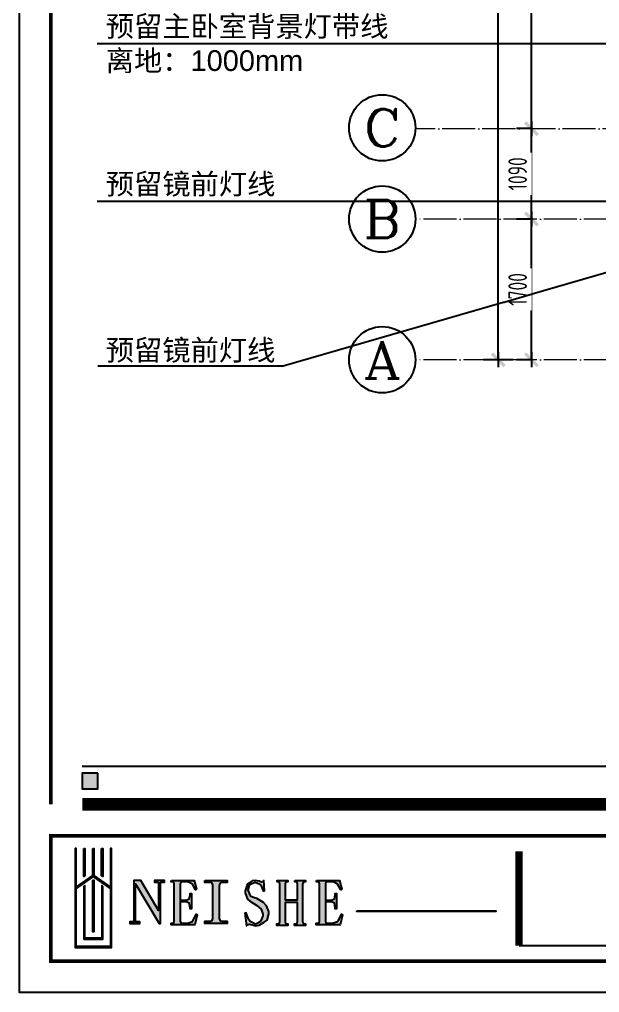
# Model space of a CAD drawing. Header units: inches. Extents: x -50945 to 250244, y -404780 to 18493.
# Drawn here: x 91323 to 98320, y -404780 to -393041 of the extents above; entities that cross this region are included whole.
import ezdxf
from ezdxf.enums import TextEntityAlignment as Align

# ---------------------------------------------------------------- set-up
doc = ezdxf.new("R2010")
doc.units = ezdxf.units.IN
doc.header["$MEASUREMENT"] = 0
doc.linetypes.add('DOTE', pattern=[2.42, 2, -0.2, 0.02, -0.2])
for name, color, linetype in [('15开关布置图-YJ', 2, 'Continuous'), ('AXIS', 1, 'Continuous'), ('AXIS_TEXT', 7, 'Continuous'), ('A图框', 7, 'Continuous'), ('D-ARCHI', 250, 'Continuous'), ('外标注', 50, 'Continuous')]:
    doc.layers.add(name, color=color, linetype=linetype)
doc.layers.add('天棚材质标注', color=2, linetype='Continuous', lineweight=5)
doc.styles.add('_TCH_AXIS', font='COMPLEX', dxfattribs={"bigfont": 'GBCBIG'})
doc.styles.add('COMPLEX', font='COMPLEX')
doc.styles.add('HBA-DIMT', font='ARCHS.SHX', dxfattribs={"width": 0.8})
doc.styles.get("Standard").update_dxf_attribs({"font": 'Arial.ttf'})
doc.dimstyles.new('HBA_40', dxfattribs={"dimscale": 50, "dimtxt": 2.5, "dimasz": 0.1, "dimexe": 2, "dimexo": 2.5, "dimgap": 0.6, "dimtad": 1, "dimdec": 0, "dimrnd": 5, "dimzin": 0, "dimtxsty": 'HBA-DIMT', "dimblk": 'HBA_DIMENSION_TICK', "dimblk1": 'HBA_DIMENSION_TICK', "dimblk2": 'HBA_DIMENSION_TICK', "dimcen": 0.125, "dimclrd": 44, "dimclre": 44, "dimclrt": 2, "dimadec": 0, "dimazin": 0, "dimtfac": 1, "dimtdec": 0, "dimtix": 1, "dimtmove": 1, "dimatfit": 3, "dimldrblk": 'HBA_Leader_Dot', "dimfxl": 0, "dimtvp": 1, "dimtfill": 1, "dimtolj": 1, "dimtzin": 0, "dimarcsym": 0})

# ---------------------------------------------------------------- blocks, each defined once
blk = doc.blocks.new('HBA_DIMENSION_TICK')
at = {"color": 0, "linetype": 'ByBlock'}
for p, q in [((-10, 0), (0, 0)), ((0, 0), (10, 0))]:
    blk.add_line(p, q, dxfattribs=at)
at = {"color": 50, "linetype": 'ByBlock'}
blk.add_solid([(-10, -7), (-7, -10), (7, 10), (10, 7)], dxfattribs=at)
blk = doc.blocks.new('*D916')
at = {"layer": 'Defpoints', "color": 0, "transparency": 16777216}
for p in [(97499, -395448), (97700, -395448), (97700, -397146)]:
    blk.add_point(p, dxfattribs=at)
at = {"layer": '外标注', "color": 44, "lineweight": -2, "transparency": 16777216}
for p, q in [((97499, -395448), (97319, -395448)), ((97499, -397137), (97499, -395457)), ((97499, -397146), (97319, -397146))]:
    blk.add_line(p, q, dxfattribs=at)
at = {"layer": '外标注', "color": 44, "lineweight": -2, "transparency": 16777216, "xscale": 9, "yscale": 9, "zscale": 9}
for p, rotation in [((97499, -395448), 90), ((97499, -397146), 270)]:
    blk.add_blockref('HBA_DIMENSION_TICK', p, dxfattribs=dict(at, rotation=rotation))
at = {"layer": '外标注', "color": 2, "transparency": 16777216, "insert": (97332, -396297), "char_height": 225, "attachment_point": 5, "rotation": 90, "style": 'HBA-DIMT', "bg_fill": 3, "box_fill_scale": 1.25, "bg_fill_color": 256, "bg_fill_true_color": 13158600, "bg_fill_transparency": 0}
blk.add_mtext('\\A1;1700', dxfattribs=at)
blk = doc.blocks.new('HBA_Leader_Dot')
at = {"color": 0, "linetype": 'ByBlock'}
blk.add_line((-5, 0), (-10, 0), dxfattribs=at)
at = {"color": 0, "linetype": 'ByBlock', "const_width": 5}
blk.add_lwpolyline([(-2.5, 0, 1), (2.5, 0, 1)], format="xyb", close=True, dxfattribs=at)
blk = doc.blocks.new('*D917')
at = {"layer": 'Defpoints', "color": 0, "transparency": 16777216}
for p in [(97499, -394358), (97700, -394358), (97700, -395448)]:
    blk.add_point(p, dxfattribs=at)
at = {"layer": '外标注', "color": 44, "lineweight": -2, "transparency": 16777216}
for p, q in [((97499, -394358), (97319, -394358)), ((97499, -395439), (97499, -394367)), ((97499, -395448), (97319, -395448))]:
    blk.add_line(p, q, dxfattribs=at)
at = {"layer": '外标注', "color": 44, "lineweight": -2, "transparency": 16777216, "xscale": 9, "yscale": 9, "zscale": 9}
for p, rotation in [((97499, -394358), 90), ((97499, -395448), 270)]:
    blk.add_blockref('HBA_DIMENSION_TICK', p, dxfattribs=dict(at, rotation=rotation))
at = {"layer": '外标注', "color": 2, "transparency": 16777216, "insert": (97332, -394903), "char_height": 225, "attachment_point": 5, "rotation": 90, "style": 'HBA-DIMT', "bg_fill": 3, "box_fill_scale": 1.25, "bg_fill_color": 256, "bg_fill_true_color": 13158600, "bg_fill_transparency": 0}
blk.add_mtext('\\A1;1090', dxfattribs=at)
blk = doc.blocks.new('*D918')
at = {"layer": 'Defpoints', "color": 0, "transparency": 16777216}
for p in [(97499, -389348), (97700, -389348), (97700, -394358)]:
    blk.add_point(p, dxfattribs=at)
at = {"layer": '外标注', "color": 44, "lineweight": -2, "transparency": 16777216}
for p, q in [((97499, -389348), (97319, -389348)), ((97499, -394349), (97499, -389357)), ((97499, -394358), (97319, -394358))]:
    blk.add_line(p, q, dxfattribs=at)
at = {"layer": '外标注', "color": 44, "lineweight": -2, "transparency": 16777216, "xscale": 9, "yscale": 9, "zscale": 9}
for p, rotation in [((97499, -389348), 90), ((97499, -394358), 270)]:
    blk.add_blockref('HBA_DIMENSION_TICK', p, dxfattribs=dict(at, rotation=rotation))
at = {"layer": '外标注', "color": 2, "transparency": 16777216, "insert": (97332, -391853), "char_height": 225, "attachment_point": 5, "rotation": 90, "style": 'HBA-DIMT', "bg_fill": 3, "box_fill_scale": 1.25, "bg_fill_color": 256, "bg_fill_true_color": 13158600, "bg_fill_transparency": 0}
blk.add_mtext('\\A1;5010', dxfattribs=at)
blk = doc.blocks.new('*D920')
at = {"layer": 'Defpoints', "color": 0, "transparency": 16777216}
for p in [(97099, -387838), (97499, -387838), (97499, -397146)]:
    blk.add_point(p, dxfattribs=at)
at = {"layer": '外标注', "color": 44, "lineweight": -2, "transparency": 16777216}
for p, q in [((97274, -387838), (96919, -387838)), ((97099, -397137), (97099, -387847)), ((97274, -397146), (96919, -397146))]:
    blk.add_line(p, q, dxfattribs=at)
at = {"layer": '外标注', "color": 44, "lineweight": -2, "transparency": 16777216, "xscale": 9, "yscale": 9, "zscale": 9}
for p, rotation in [((97099, -387838), 90), ((97099, -397146), 270)]:
    blk.add_blockref('HBA_DIMENSION_TICK', p, dxfattribs=dict(at, rotation=rotation))
at = {"layer": '外标注', "color": 2, "transparency": 16777216, "insert": (96932, -392492), "char_height": 225, "attachment_point": 5, "rotation": 90, "style": 'HBA-DIMT', "bg_fill": 3, "box_fill_scale": 1.25, "bg_fill_color": 256, "bg_fill_true_color": 13158600, "bg_fill_transparency": 0}
blk.add_mtext('\\A1;9310', dxfattribs=at)
blk = doc.blocks.new('_AXISO')
blk.add_circle((0, 0), 0.5)
at = {"layer": 'AXIS_TEXT', "style": 'COMPLEX', "width": 1.041667}
blk.add_attdef('A', text='', height=0.56, dxfattribs=at).set_placement((-0.25, -0.28), (0.25, -0.28), align=Align.FIT)
blk = doc.blocks.new('gegwe')
h = blk.add_hatch(color=9)
h.paths.add_polyline_path([(189652, -49616), (189652, -49028), (189629, -49028), (189629, -49617), (189269, -49867), (189269, -49028), (189267, -49028), (189246, -49028), (189246, -51182), (190039, -51182), (190039, -49027), (190014, -49027), (190014, -49865), (190014, -49868)])
h.paths.add_polyline_path([(190014, -49898), (190014, -51161), (189269, -51161), (189269, -49898), (189642, -49636)], flags=16)
h.paths.add_polyline_path([(189641, -49706), (189653, -49716), (189653, -50844), (189629, -50844), (189629, -49716)], flags=0)
h.paths.add_polyline_path([(189825, -49834), (189847, -49852), (189847, -51000), (189439, -51000), (189439, -49849), (189461, -49834), (189461, -50979), (189825, -50979)], flags=0)
h.paths.add_polyline_path([(189439, -49636), (189459, -49620), (189459, -49028), (189439, -49028)], flags=17)
h.paths.add_polyline_path([(189822, -49620), (189847, -49637), (189847, -49027), (189822, -49027)])
at = {"color": 9}
for points in [[(189267, -49028), (189246, -49028), (189246, -51182), (190039, -51182), (190039, -49027), (190014, -49027), (190014, -49865), (190014, -49868)], [(189269, -49867), (189269, -49028), (189267, -49028)], [(189269, -49867), (189629, -49617), (189629, -49028)], [(189439, -49028), (189459, -49028), (189459, -49620), (189439, -49636), (189439, -49028)], [(189629, -49028), (189650, -49028), (189652, -49028), (189652, -49616), (190014, -49868)], [(190014, -49898), (189642, -49636), (189269, -49898)], [(189439, -49849), (189439, -51000), (189847, -51000), (189847, -49852), (189825, -49834), (189825, -50979), (189461, -50979), (189461, -49834), (189461, -49834), (189439, -49849)], [(189641, -49706), (189653, -49716), (189653, -50844), (189629, -50844), (189629, -49716), (189641, -49706)], [(190014, -49898), (190014, -51161), (189269, -51161), (189269, -49898)]]:
    blk.add_lwpolyline(points, dxfattribs=at)
blk.add_lwpolyline([(189822, -49027), (189842, -49027), (189847, -49027), (189847, -49637), (189822, -49620), (189822, -49027)], close=True, dxfattribs=at)
blk = doc.blocks.new('gegeg')
at = {"layer": 'A图框'}
h = blk.add_hatch(color=256, dxfattribs=at)
h.dxf.hatch_style = 1
h.paths.add_polyline_path([(133887, -57733), (134062, -57733), (134062, -57558), (133887, -57558)])
for points in [[(134739, -58777), (134739, -59093), (134540, -58756), (134463, -58756), (134463, -59217), (134420, -59217), (134420, -59237), (134529, -59237), (134529, -59217), (134483, -59217), (134483, -58794), (134745, -59237), (134761, -59237), (134761, -58777), (134804, -58777), (134804, -58756), (134693, -58756), (134693, -58777)], [(134914, -59212), (134909, -59229), (134893, -59235), (134879, -59235), (134879, -59253), (135145, -59253), (135170, -59139), (135158, -59133), (135153, -59151), (135121, -59209), (135116, -59214), (135061, -59235), (135000, -59235), (134986, -59229), (134980, -59212), (134980, -58994), (135047, -58994), (135082, -59011), (135091, -59061), (135091, -59073), (135105, -59073), (135105, -58901), (135091, -58901), (135091, -58919), (135082, -58962), (135047, -58977), (134980, -58977), (134980, -58796), (134986, -58779), (135000, -58774), (135065, -58773), (135114, -58794), (135151, -58861), (135163, -58855), (135137, -58756), (134881, -58756), (134881, -58773), (134893, -58773), (134909, -58779), (134914, -58797)], [(135417, -58811), (135426, -58787), (135445, -58779), (135506, -58779), (135506, -58756), (135256, -58756), (135256, -58779), (135317, -58779), (135338, -58787), (135344, -58810), (135344, -59182), (135339, -59205), (135316, -59213), (135256, -59213), (135256, -59237), (135506, -59237), (135506, -59213), (135446, -59213), (135427, -59206), (135417, -59182)], [(135837, -59038), (135882, -59078), (135903, -59132), (135902, -59152), (135881, -59208), (135872, -59220), (135825, -59243), (135813, -59242), (135761, -59214), (135741, -59189), (135716, -59118), (135702, -59123), (135721, -59263), (135737, -59248), (135751, -59243), (135823, -59263), (135863, -59257), (135916, -59223), (135949, -59199), (135968, -59131), (135971, -59105), (135945, -59040), (135909, -59002), (135837, -58960), (135798, -58947), (135768, -58935), (135738, -58864), (135753, -58809), (135762, -58797), (135809, -58778), (135816, -58777), (135869, -58797), (135880, -58811), (135910, -58880), (135922, -58873), (135912, -58756), (135903, -58771), (135889, -58777), (135860, -58765), (135816, -58756), (135782, -58762), (135736, -58794), (135724, -58813), (135707, -58877), (135707, -58896), (135730, -58964), (135755, -58986)], [(136289, -59003), (136289, -59216), (136284, -59234), (136268, -59240), (136256, -59240), (136256, -59258), (136379, -59258), (136379, -59240), (136367, -59240), (136353, -59234), (136346, -59218), (136346, -58797), (136353, -58780), (136367, -58774), (136377, -58774), (136377, -58756), (136258, -58756), (136258, -58774), (136268, -58774), (136284, -58780), (136289, -58797), (136289, -58975), (136150, -58975), (136150, -58797), (136157, -58780), (136172, -58774), (136180, -58774), (136180, -58756), (136062, -58756), (136062, -58774), (136072, -58774), (136088, -58780), (136093, -58797), (136093, -59216), (136088, -59234), (136072, -59240), (136060, -59240), (136060, -59258), (136183, -59258), (136183, -59240), (136171, -59240), (136157, -59235), (136150, -59217), (136150, -59003)], [(136534, -59212), (136530, -59229), (136514, -59235), (136499, -59235), (136499, -59253), (136765, -59253), (136791, -59139), (136779, -59133), (136774, -59151), (136742, -59209), (136736, -59214), (136681, -59235), (136621, -59235), (136607, -59229), (136600, -59212), (136600, -58994), (136667, -58994), (136702, -59011), (136711, -59061), (136711, -59073), (136725, -59073), (136725, -58901), (136711, -58901), (136711, -58919), (136702, -58962), (136668, -58977), (136600, -58977), (136600, -58796), (136606, -58779), (136620, -58774), (136686, -58773), (136734, -58794), (136771, -58861), (136783, -58855), (136758, -58756), (136502, -58756), (136502, -58773), (136513, -58773), (136530, -58779), (136534, -58797)], [(138503, -59104), (138503, -59096), (136951, -59096), (136951, -59104)]]:
    blk.add_hatch(color=256, dxfattribs=at).paths.add_polyline_path(points)
for p, q in [((133887, -57482), (161887, -57482)), ((138761, -59483), (146834, -59483))]:
    blk.add_line(p, q, dxfattribs=at)
for points in [[(162587, -39218), (162587, -60008), (133187, -60008), (133187, -39218)], [(134062, -57558), (133887, -57558), (133887, -57733), (134062, -57733)], [(134739, -58777), (134739, -59093), (134540, -58756), (134463, -58756), (134463, -59217), (134420, -59217), (134420, -59237), (134529, -59237), (134529, -59217), (134483, -59217), (134483, -58794), (134745, -59237), (134761, -59237), (134761, -58777), (134804, -58777), (134804, -58756), (134693, -58756), (134693, -58777), (134739, -58777)], [(135256, -58756), (135506, -58756), (135506, -58779), (135445, -58779), (135426, -58787), (135417, -58811), (135417, -59182), (135427, -59206), (135446, -59213), (135506, -59213), (135506, -59237), (135256, -59237), (135256, -59213), (135316, -59213), (135339, -59205), (135344, -59182), (135344, -58810), (135338, -58787), (135317, -58779), (135256, -58779), (135256, -58756)], [(136951, -59096), (138503, -59096), (138503, -59104), (136951, -59104)]]:
    blk.add_lwpolyline(points, close=True, dxfattribs=at)
for points, const_width in [([(133537, -57908), (133537, -42755)], 42), ([(161887, -57908), (133887, -57908)], 140), ([(138761, -58433), (138761, -59483)], 84)]:
    blk.add_lwpolyline(points, dxfattribs=dict(at, const_width=const_width))
at = {"layer": 'A图框', "const_width": 42}
blk.add_lwpolyline([(133537, -58258), (162237, -58258), (162237, -59658), (133537, -59658)], close=True, dxfattribs=at)
at = {"layer": 'A图框'}
for points in [[(134882, -58756), (135137, -58756), (135163, -58855), (135151, -58861), (135116, -58798), (135112, -58793), (135065, -58773), (135000, -58774), (134986, -58779), (134980, -58796), (134980, -58977), (135047, -58977), (135082, -58962), (135091, -58919), (135091, -58901), (135105, -58901), (135105, -59073), (135091, -59073), (135091, -59061), (135082, -59011), (135047, -58994), (134980, -58994), (134980, -59212), (134986, -59229), (135000, -59235), (135061, -59235), (135116, -59214), (135121, -59209), (135153, -59151), (135158, -59133), (135170, -59139), (135145, -59253), (134879, -59253), (134879, -59235), (134893, -59235), (134909, -59229), (134914, -59212), (134914, -58797), (134909, -58779), (134893, -58773), (134881, -58773), (134881, -58756)], [(135910, -58880), (135922, -58873), (135912, -58756), (135903, -58771), (135889, -58777), (135860, -58765), (135816, -58756), (135782, -58762), (135736, -58794), (135724, -58813), (135707, -58877), (135707, -58896), (135730, -58964), (135755, -58986), (135837, -59038), (135882, -59078), (135903, -59132), (135902, -59152), (135881, -59208), (135872, -59220), (135825, -59243), (135813, -59242), (135761, -59214), (135741, -59189), (135716, -59118), (135702, -59123), (135721, -59263), (135737, -59248), (135751, -59243), (135823, -59263), (135863, -59257), (135916, -59223), (135949, -59199), (135968, -59131), (135971, -59105), (135945, -59040), (135909, -59002), (135837, -58960), (135798, -58947), (135768, -58935), (135738, -58864), (135753, -58809), (135762, -58797), (135809, -58778), (135816, -58777), (135869, -58797), (135880, -58811), (135910, -58880)], [(136258, -58756), (136377, -58756), (136377, -58774), (136367, -58774), (136353, -58780), (136346, -58797), (136346, -59218), (136353, -59234), (136367, -59240), (136379, -59240), (136379, -59258), (136256, -59258), (136256, -59240), (136268, -59240), (136284, -59234), (136289, -59216), (136289, -59003), (136150, -59003), (136150, -59217), (136157, -59235), (136171, -59240), (136183, -59240), (136183, -59258), (136060, -59258), (136060, -59240), (136072, -59240), (136088, -59234), (136093, -59216), (136093, -58797), (136088, -58780), (136072, -58774), (136062, -58774), (136062, -58756), (136180, -58756), (136180, -58774), (136172, -58774), (136157, -58780), (136150, -58797), (136150, -58975), (136289, -58975), (136289, -58797), (136284, -58780), (136268, -58774), (136258, -58774), (136258, -58756)], [(136502, -58756), (136758, -58756), (136783, -58855), (136771, -58861), (136736, -58798), (136732, -58793), (136686, -58773), (136620, -58774), (136606, -58779), (136600, -58796), (136600, -58977), (136668, -58977), (136702, -58962), (136711, -58919), (136711, -58901), (136725, -58901), (136725, -59073), (136711, -59073), (136711, -59061), (136702, -59011), (136667, -58994), (136600, -58994), (136600, -59212), (136607, -59229), (136621, -59235), (136681, -59235), (136736, -59214), (136742, -59209), (136774, -59151), (136779, -59133), (136791, -59139), (136765, -59253), (136499, -59253), (136499, -59235), (136514, -59235), (136530, -59229), (136534, -59212), (136534, -58797), (136530, -58779), (136513, -58773), (136502, -58773), (136502, -58756)]]:
    blk.add_lwpolyline(points, dxfattribs=at)
at = {"layer": '15开关布置图-YJ', "color": 2, "xscale": 0.5119999999988067, "yscale": 0.5119999999988067, "zscale": 0.5119999999988067}
blk.add_blockref('gegwe', (36914, -33299), dxfattribs=at)

msp = doc.modelspace()

# ---------------------------------------------------------------- block references
at = {"layer": 'AXIS'}
ref = msp.add_blockref('_AXISO', (95698.67, -394347.84), dxfattribs=dict(at, xscale=800, yscale=800, zscale=800))
ref.add_attrib('A', 'C', dxfattribs={"layer": 'AXIS_TEXT', "height": 452.55, "style": '_TCH_AXIS', "width": 1.4}).set_placement((95472.4, -394574.11), (95924.95, -394574.11), align=Align.FIT)
ref = msp.add_blockref('_AXISO', (95698.67, -395448.07), dxfattribs=dict(at, xscale=800, yscale=800, zscale=800))
ref.add_attrib('A', 'B', dxfattribs={"layer": 'AXIS_TEXT', "height": 452.55, "style": '_TCH_AXIS', "width": 1.235294}).set_placement((95472.4, -395674.34), (95924.95, -395674.34), align=Align.FIT)
ref = msp.add_blockref('_AXISO', (95698.87, -397146.4), dxfattribs=dict(at, xscale=800, yscale=800, zscale=800))
ref.add_attrib('A', 'A', dxfattribs={"layer": 'AXIS_TEXT', "height": 452.55, "style": '_TCH_AXIS', "width": 1.166667}).set_placement((95472.6, -397372.68), (95925.15, -397372.68), align=Align.FIT)

# ---------------------------------------------------------------- texts
at = {"layer": '15开关布置图-YJ', "color": 241}
for s, p in [('预留主卧室背景灯带线', (92363.82, -393247.93)), ('离地：1000mm', (92363.82, -393662.15)), ('预留镜前灯线', (92363.82, -395150.39)), ('预留镜前灯线', (92363.82, -397154.63))]:
    msp.add_text(s, height=250, dxfattribs=at).set_placement(p)

# ---------------------------------------------------------------- dimensions: what is measured, and where the dimension line sits
at = {"layer": '外标注'}
dim = msp.add_linear_dim(base=(97498.67, -395448.07), p1=(97699.83, -397146.4), p2=(97699.83, -395448.07), angle=270, dimstyle='HBA_40', override={"dimscale": 90, "dimfxl": 200, "dimfxlon": 1}, dxfattribs=at)
dim.commit()
dim.dimension.update_dxf_attribs({"geometry": '*D916', "text_midpoint": (97332.17, -396297.24)})

# ---------------------------------------------------------------- next in the draw order: dimensions: what is measured, and where the dimension line sits
dim = msp.add_linear_dim(base=(97498.67, -394358.07), p1=(97699.83, -395448.07), p2=(97699.83, -394358.07), angle=270, dimstyle='HBA_40', override={"dimscale": 90, "dimfxl": 200, "dimfxlon": 1}, dxfattribs=at)
dim.commit()
dim.dimension.update_dxf_attribs({"geometry": '*D917', "text_midpoint": (97332.17, -394903.07)})

# ---------------------------------------------------------------- next in the draw order: dimensions: what is measured, and where the dimension line sits
dim = msp.add_linear_dim(base=(97498.67, -389348.07), p1=(97699.83, -394358.07), p2=(97699.83, -389348.07), angle=270, dimstyle='HBA_40', override={"dimscale": 90, "dimfxl": 200, "dimfxlon": 1}, dxfattribs=at)
dim.commit()
dim.dimension.update_dxf_attribs({"geometry": '*D918', "text_midpoint": (97332.17, -391853.07)})

# ---------------------------------------------------------------- next in the draw order: dimensions: what is measured, and where the dimension line sits
dim = msp.add_linear_dim(base=(97098.67, -387837.83), p1=(97498.67, -397146.4), p2=(97498.67, -387837.83), angle=90, dimstyle='HBA_40', override={"dimscale": 90, "dimfxl": 200, "dimfxlon": 1}, dxfattribs=at)
dim.commit()
dim.dimension.update_dxf_attribs({"geometry": '*D920', "text_midpoint": (96932.17, -392492.12)})

# ---------------------------------------------------------------- next in the draw order: linework, layer by layer
at = {"layer": 'D-ARCHI', "color": 251, "linetype": 'DOTE', "lineweight": 5, "ltscale": 200}
for p, q in [((102628.37, -394358.07), (96111.41, -394358.07)), ((116438.67, -395448.07), (96111.41, -395448.07)), ((116438.67, -397146.4), (96111.41, -397146.4))]:
    msp.add_line(p, q, dxfattribs=at)

# ---------------------------------------------------------------- next in the draw order: block references
at = {"layer": '15开关布置图-YJ', "color": 2, "xscale": 1.081091401797356, "yscale": 1.081091401797356, "zscale": 1.081091401797356}
msp.add_blockref('gegeg', (-52664.31, -339905.86), dxfattribs=at)

# ---------------------------------------------------------------- next in the draw order: leaders
at = {"layer": '天棚材质标注', "color": 6}
for points in [[(99038.67, -393335.16), (92259.26, -393335.16)], [(105458.37, -394057.6), (94505.65, -397222.04), (92268.4, -397222.04)], [(102805.12, -395237.62), (92259.26, -395237.62)]]:
    msp.add_leader(points, dimstyle='HBA_40', override={"dimgap": 0.6, "dimtad": 0}, dxfattribs=at)

doc.saveas('drawing.dxf')
